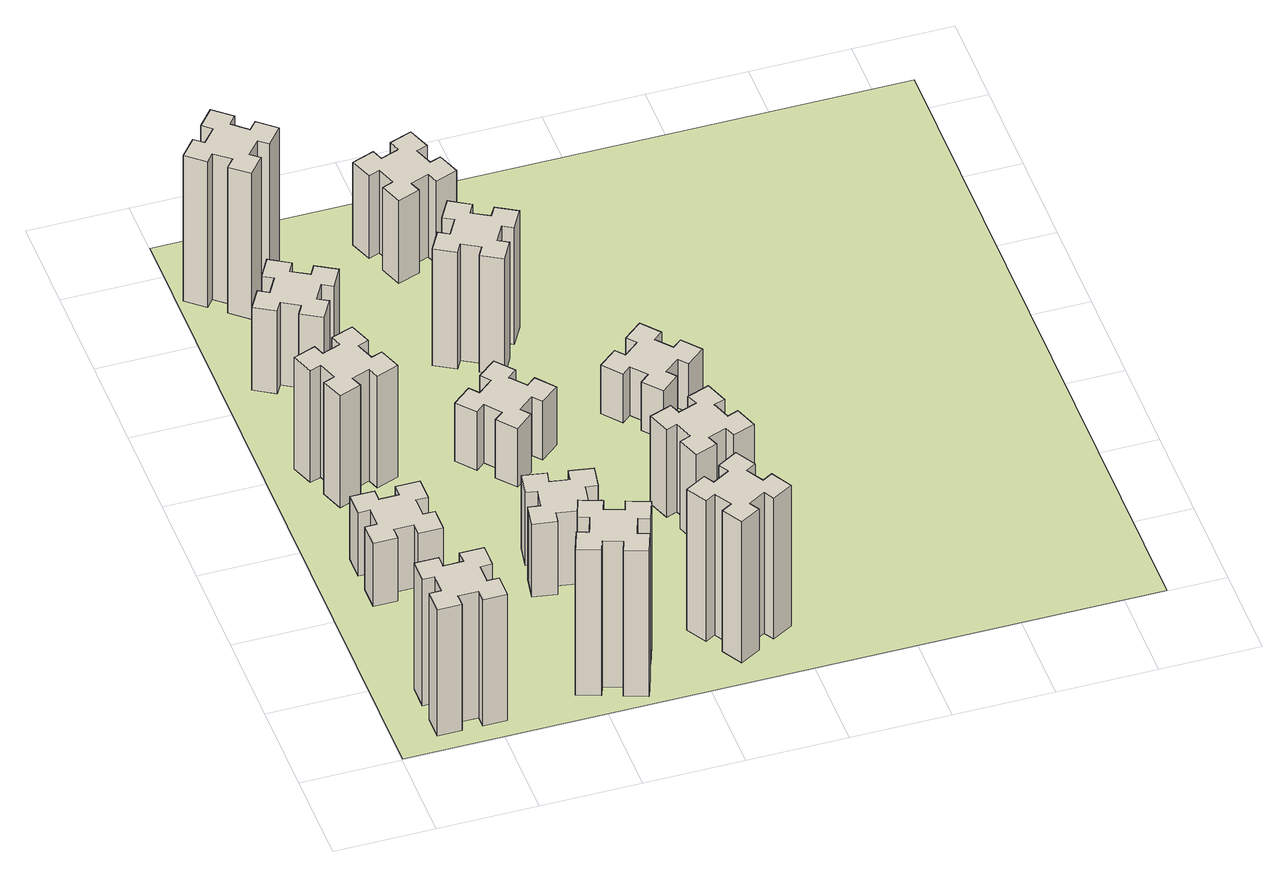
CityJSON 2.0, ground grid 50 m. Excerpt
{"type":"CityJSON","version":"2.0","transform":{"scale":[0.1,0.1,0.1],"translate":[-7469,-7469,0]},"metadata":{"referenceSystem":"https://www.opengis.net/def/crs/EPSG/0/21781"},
"CityObjects":{
"building1":{"type":"Building","attributes":{"class":"1000","function":"1000","usage":"1000","yearOfConstruction":2016,"roofType":"1000","measuredHeight":78,"storeysAboveGround":30,"storeysBelowGround":0},"geometry":[{"type":"Solid","lod":"1","boundaries":[[[[0,1,2,3,4,5,6,7,8,9,10,11,12,13,14,15,16,17,18,19]],[[17,16,20,21]],[[16,15,22,20]],[[15,14,23,22]],[[14,13,24,23]],[[13,12,25,24]],[[12,11,26,25]],[[11,10,27,26]],[[10,9,28,27]],[[9,8,29,28]],[[8,7,30,29]],[[7,6,31,30]],[[6,5,32,31]],[[5,4,33,32]],[[4,3,34,33]],[[3,2,35,34]],[[2,1,36,35]],[[1,0,37,36]],[[0,19,38,37]],[[19,18,39,38]],[[18,17,21,39]],[[24,25,26,27,28,29,30,31,32,33,34,35,36,37,38,39,21,20,22,23]]]]}]},
"building2":{"type":"Building","attributes":{"class":"1000","function":"1000","usage":"1000","yearOfConstruction":2016,"roofType":"1000","measuredHeight":39,"storeysAboveGround":30,"storeysBelowGround":0},"geometry":[{"type":"Solid","lod":"1","boundaries":[[[[40,41,42,43,44,45,46,47,48,49,50,51,52,53,54,55,56,57,58,59]],[[57,56,60,61]],[[56,55,62,60]],[[55,54,63,62]],[[54,53,64,63]],[[53,52,65,64]],[[52,51,66,65]],[[51,50,67,66]],[[50,49,68,67]],[[49,48,69,68]],[[48,47,70,69]],[[47,46,71,70]],[[46,45,72,71]],[[45,44,73,72]],[[44,43,74,73]],[[43,42,75,74]],[[42,41,76,75]],[[41,40,77,76]],[[40,59,78,77]],[[59,58,79,78]],[[58,57,61,79]],[[64,65,66,67,68,69,70,71,72,73,74,75,76,77,78,79,61,60,62,63]]]]}]},
"building3":{"type":"Building","attributes":{"class":"1000","function":"1000","usage":"1000","yearOfConstruction":2016,"roofType":"1000","measuredHeight":69,"storeysAboveGround":30,"storeysBelowGround":0},"geometry":[{"type":"Solid","lod":"1","boundaries":[[[[80,81,82,83,84,85,86,87,88,89,90,91,92,93,94,95,96,97,98,99]],[[97,96,100,101]],[[96,95,102,100]],[[95,94,103,102]],[[94,93,104,103]],[[93,92,105,104]],[[92,91,106,105]],[[91,90,107,106]],[[90,89,108,107]],[[89,88,109,108]],[[88,87,110,109]],[[87,86,111,110]],[[86,85,112,111]],[[85,84,113,112]],[[84,83,114,113]],[[83,82,115,114]],[[82,81,116,115]],[[81,80,117,116]],[[80,99,118,117]],[[99,98,119,118]],[[98,97,101,119]],[[104,105,106,107,108,109,110,111,112,113,114,115,116,117,118,119,101,100,102,103]]]]}]},
"building4":{"type":"Building","attributes":{"class":"1000","function":"1000","usage":"1000","yearOfConstruction":2016,"roofType":"1000","measuredHeight":51,"storeysAboveGround":30,"storeysBelowGround":0},"geometry":[{"type":"Solid","lod":"1","boundaries":[[[[120,121,122,123,124,125,126,127,128,129,130,131,132,133,134,135,136,137,138,139]],[[137,136,140,141]],[[136,135,142,140]],[[135,134,143,142]],[[134,133,144,143]],[[133,132,145,144]],[[132,131,146,145]],[[131,130,147,146]],[[130,129,148,147]],[[129,128,149,148]],[[128,127,150,149]],[[127,126,151,150]],[[126,125,152,151]],[[125,124,153,152]],[[124,123,154,153]],[[123,122,155,154]],[[122,121,156,155]],[[121,120,157,156]],[[120,139,158,157]],[[139,138,159,158]],[[138,137,141,159]],[[144,145,146,147,148,149,150,151,152,153,154,155,156,157,158,159,141,140,142,143]]]]}]},
"building5":{"type":"Building","attributes":{"class":"1000","function":"1000","usage":"1000","yearOfConstruction":2016,"roofType":"1000","measuredHeight":90,"storeysAboveGround":30,"storeysBelowGround":0},"geometry":[{"type":"Solid","lod":"1","boundaries":[[[[160,161,162,163,164,165,166,167,168,169,170,171,172,173,174,175,176,177,178,179]],[[177,176,180,181]],[[176,175,182,180]],[[175,174,183,182]],[[174,173,184,183]],[[173,172,185,184]],[[172,171,186,185]],[[171,170,187,186]],[[170,169,188,187]],[[169,168,189,188]],[[168,167,190,189]],[[167,166,191,190]],[[166,165,192,191]],[[165,164,193,192]],[[164,163,194,193]],[[163,162,195,194]],[[162,161,196,195]],[[161,160,197,196]],[[160,179,198,197]],[[179,178,199,198]],[[178,177,181,199]],[[184,185,186,187,188,189,190,191,192,193,194,195,196,197,198,199,181,180,182,183]]]]}]},
"building6":{"type":"Building","attributes":{"class":"1000","function":"1000","usage":"1000","yearOfConstruction":2016,"roofType":"1000","measuredHeight":90,"storeysAboveGround":30,"storeysBelowGround":0},"geometry":[{"type":"Solid","lod":"1","boundaries":[[[[200,201,202,203,204,205,206,207,208,209,210,211,212,213,214,215,216,217,218,219]],[[217,216,220,221]],[[216,215,222,220]],[[215,214,223,222]],[[214,213,224,223]],[[213,212,225,224]],[[212,211,226,225]],[[211,210,227,226]],[[210,209,228,227]],[[209,208,229,228]],[[208,207,230,229]],[[207,206,231,230]],[[206,205,232,231]],[[205,204,233,232]],[[204,203,234,233]],[[203,202,235,234]],[[202,201,236,235]],[[201,200,237,236]],[[200,219,238,237]],[[219,218,239,238]],[[218,217,221,239]],[[224,225,226,227,228,229,230,231,232,233,234,235,236,237,238,239,221,220,222,223]]]]}]},
"building7":{"type":"Building","attributes":{"class":"1000","function":"1000","usage":"1000","yearOfConstruction":2016,"roofType":"1000","measuredHeight":45,"storeysAboveGround":30,"storeysBelowGround":0},"geometry":[{"type":"Solid","lod":"1","boundaries":[[[[240,241,242,243,244,245,246,247,248,249,250,251,252,253,254,255,256,257,258,259]],[[257,256,260,261]],[[256,255,262,260]],[[255,254,263,262]],[[254,253,264,263]],[[253,252,265,264]],[[252,251,266,265]],[[251,250,267,266]],[[250,249,268,267]],[[249,248,269,268]],[[248,247,270,269]],[[247,246,271,270]],[[246,245,272,271]],[[245,244,273,272]],[[244,243,274,273]],[[243,242,275,274]],[[242,241,276,275]],[[241,240,277,276]],[[240,259,278,277]],[[259,258,279,278]],[[258,257,261,279]],[[264,265,266,267,268,269,270,271,272,273,274,275,276,277,278,279,261,260,262,263]]]]}]},
"building8":{"type":"Building","attributes":{"class":"1000","function":"1000","usage":"1000","yearOfConstruction":2016,"roofType":"1000","measuredHeight":36,"storeysAboveGround":30,"storeysBelowGround":0},"geometry":[{"type":"Solid","lod":"1","boundaries":[[[[280,281,282,283,284,285,286,287,288,289,290,291,292,293,294,295,296,297,298,299]],[[297,296,300,301]],[[296,295,302,300]],[[295,294,303,302]],[[294,293,304,303]],[[293,292,305,304]],[[292,291,306,305]],[[291,290,307,306]],[[290,289,308,307]],[[289,288,309,308]],[[288,287,310,309]],[[287,286,311,310]],[[286,285,312,311]],[[285,284,313,312]],[[284,283,314,313]],[[283,282,315,314]],[[282,281,316,315]],[[281,280,317,316]],[[280,299,318,317]],[[299,298,319,318]],[[298,297,301,319]],[[304,305,306,307,308,309,310,311,312,313,314,315,316,317,318,319,301,300,302,303]]]]}]},
"building9":{"type":"Building","attributes":{"class":"1000","function":"1000","usage":"1000","yearOfConstruction":2016,"roofType":"1000","measuredHeight":87,"storeysAboveGround":30,"storeysBelowGround":0},"geometry":[{"type":"Solid","lod":"1","boundaries":[[[[320,321,322,323,324,325,326,327,328,329,330,331,332,333,334,335,336,337,338,339]],[[337,336,340,341]],[[336,335,342,340]],[[335,334,343,342]],[[334,333,344,343]],[[333,332,345,344]],[[332,331,346,345]],[[331,330,347,346]],[[330,329,348,347]],[[329,328,349,348]],[[328,327,350,349]],[[327,326,351,350]],[[326,325,352,351]],[[325,324,353,352]],[[324,323,354,353]],[[323,322,355,354]],[[322,321,356,355]],[[321,320,357,356]],[[320,339,358,357]],[[339,338,359,358]],[[338,337,341,359]],[[344,345,346,347,348,349,350,351,352,353,354,355,356,357,358,359,341,340,342,343]]]]}]},
"building10":{"type":"Building","attributes":{"class":"1000","function":"1000","usage":"1000","yearOfConstruction":2016,"roofType":"1000","measuredHeight":72,"storeysAboveGround":30,"storeysBelowGround":0},"geometry":[{"type":"Solid","lod":"1","boundaries":[[[[360,361,362,363,364,365,366,367,368,369,370,371,372,373,374,375,376,377,378,379]],[[377,376,380,381]],[[376,375,382,380]],[[375,374,383,382]],[[374,373,384,383]],[[373,372,385,384]],[[372,371,386,385]],[[371,370,387,386]],[[370,369,388,387]],[[369,368,389,388]],[[368,367,390,389]],[[367,366,391,390]],[[366,365,392,391]],[[365,364,393,392]],[[364,363,394,393]],[[363,362,395,394]],[[362,361,396,395]],[[361,360,397,396]],[[360,379,398,397]],[[379,378,399,398]],[[378,377,381,399]],[[384,385,386,387,388,389,390,391,392,393,394,395,396,397,398,399,381,380,382,383]]]]}]},
"building11":{"type":"Building","attributes":{"class":"1000","function":"1000","usage":"1000","yearOfConstruction":2016,"roofType":"1000","measuredHeight":51,"storeysAboveGround":30,"storeysBelowGround":0},"geometry":[{"type":"Solid","lod":"1","boundaries":[[[[400,401,402,403,404,405,406,407,408,409,410,411,412,413,414,415,416,417,418,419]],[[417,416,420,421]],[[416,415,422,420]],[[415,414,423,422]],[[414,413,424,423]],[[413,412,425,424]],[[412,411,426,425]],[[411,410,427,426]],[[410,409,428,427]],[[409,408,429,428]],[[408,407,430,429]],[[407,406,431,430]],[[406,405,432,431]],[[405,404,433,432]],[[404,403,434,433]],[[403,402,435,434]],[[402,401,436,435]],[[401,400,437,436]],[[400,419,438,437]],[[419,418,439,438]],[[418,417,421,439]],[[424,425,426,427,428,429,430,431,432,433,434,435,436,437,438,439,421,420,422,423]]]]}]},
"building12":{"type":"Building","attributes":{"class":"1000","function":"1000","usage":"1000","yearOfConstruction":2016,"roofType":"1000","measuredHeight":54,"storeysAboveGround":30,"storeysBelowGround":0},"geometry":[{"type":"Solid","lod":"1","boundaries":[[[[440,441,442,443,444,445,446,447,448,449,450,451,452,453,454,455,456,457,458,459]],[[457,456,460,461]],[[456,455,462,460]],[[455,454,463,462]],[[454,453,464,463]],[[453,452,465,464]],[[452,451,466,465]],[[451,450,467,466]],[[450,449,468,467]],[[449,448,469,468]],[[448,447,470,469]],[[447,446,471,470]],[[446,445,472,471]],[[445,444,473,472]],[[444,443,474,473]],[[443,442,475,474]],[[442,441,476,475]],[[441,440,477,476]],[[440,459,478,477]],[[459,458,479,478]],[[458,457,461,479]],[[464,465,466,467,468,469,470,471,472,473,474,475,476,477,478,479,461,460,462,463]]]]}]},
"building13":{"type":"Building","attributes":{"class":"1000","function":"1000","usage":"1000","yearOfConstruction":2016,"roofType":"1000","measuredHeight":30,"storeysAboveGround":30,"storeysBelowGround":0},"geometry":[{"type":"Solid","lod":"1","boundaries":[[[[480,481,482,483,484,485,486,487,488,489,490,491,492,493,494,495,496,497,498,499]],[[497,496,500,501]],[[496,495,502,500]],[[495,494,503,502]],[[494,493,504,503]],[[493,492,505,504]],[[492,491,506,505]],[[491,490,507,506]],[[490,489,508,507]],[[489,488,509,508]],[[488,487,510,509]],[[487,486,511,510]],[[486,485,512,511]],[[485,484,513,512]],[[484,483,514,513]],[[483,482,515,514]],[[482,481,516,515]],[[481,480,517,516]],[[480,499,518,517]],[[499,498,519,518]],[[498,497,501,519]],[[504,505,506,507,508,509,510,511,512,513,514,515,516,517,518,519,501,500,502,503]]]]}]},
"landuse1":{"type":"LandUse","attributes":{"name":"plot1","function":"1010"},"geometry":[{"type":"MultiSurface","lod":"1","boundaries":[[[520,521,522,523]]]}]}
},
"vertices":[
[265,325,0],[265,225,0],[205,225,0],[205,105,0],[325,105,0],[325,165,0],[425,165,0],[425,105,0],[545,105,0],[545,225,0],[485,225,0],[485,325,0],[545,325,0],[545,445,0],[425,445,0],[425,385,0],[325,385,0],[325,445,0],[205,445,0],[205,325,0],[325,385,780],[325,445,780],[425,385,780],[425,445,780],[545,445,780],[545,325,780],[485,325,780],[485,225,780],[545,225,780],[545,105,780],[425,105,780],[425,165,780],[325,165,780],[325,105,780],[205,105,780],[205,225,780],[265,225,780],[265,325,780],[205,325,780],[205,445,780],
[485,1165,0],[485,1265,0],[545,1265,0],[545,1385,0],[425,1385,0],[425,1325,0],[325,1325,0],[325,1385,0],[205,1385,0],[205,1265,0],[265,1265,0],[265,1165,0],[205,1165,0],[205,1045,0],[325,1045,0],[325,1105,0],[425,1105,0],[425,1045,0],[545,1045,0],[545,1165,0],[425,1105,390],[425,1045,390],[325,1105,390],[325,1045,390],[205,1045,390],[205,1165,390],[265,1165,390],[265,1265,390],[205,1265,390],[205,1385,390],[325,1385,390],[325,1325,390],[425,1325,390],[425,1385,390],[545,1385,390],[545,1265,390],[485,1265,390],[485,1165,390],[545,1165,390],[545,1045,390],
[366,1835,0],[460,1869,0],[480,1813,0],[593,1854,0],[552,1967,0],[496,1946,0],[462,2040,0],[518,2060,0],[477,2173,0],[364,2132,0],[385,2076,0],[291,2042,0],[270,2098,0],[157,2057,0],[199,1944,0],[255,1965,0],[289,1871,0],[233,1850,0],[274,1737,0],[387,1779,0],[289,1871,690],[233,1850,690],[255,1965,690],[199,1944,690],[157,2057,690],[270,2098,690],[291,2042,690],[385,2076,690],[364,2132,690],[477,2173,690],[518,2060,690],[462,2040,690],[496,1946,690],[552,1967,690],[593,1854,690],[480,1813,690],[460,1869,690],[366,1835,690],[387,1779,690],[274,1737,690],
[446,2597,0],[496,2684,0],[548,2654,0],[608,2758,0],[504,2818,0],[474,2766,0],[387,2816,0],[417,2868,0],[313,2928,0],[253,2824,0],[305,2794,0],[255,2707,0],[203,2737,0],[143,2633,0],[247,2573,0],[277,2625,0],[364,2575,0],[334,2523,0],[438,2463,0],[498,2567,0],[364,2575,510],[334,2523,510],[277,2625,510],[247,2573,510],[143,2633,510],[203,2737,510],[255,2707,510],[305,2794,510],[253,2824,510],[313,2928,510],[417,2868,510],[387,2816,510],[474,2766,510],[504,2818,510],[608,2758,510],[548,2654,510],[496,2684,510],[446,2597,510],[498,2567,510],[438,2463,510],
[1029,360,0],[995,266,0],[939,287,0],[897,174,0],[1010,133,0],[1031,189,0],[1125,155,0],[1104,99,0],[1217,57,0],[1258,170,0],[1202,191,0],[1236,285,0],[1292,264,0],[1333,377,0],[1220,418,0],[1200,362,0],[1106,396,0],[1127,452,0],[1014,493,0],[973,380,0],[1106,396,900],[1127,452,900],[1200,362,900],[1220,418,900],[1333,377,900],[1292,264,900],[1236,285,900],[1202,191,900],[1258,170,900],[1217,57,900],[1104,99,900],[1125,155,900],[1031,189,900],[1010,133,900],[897,174,900],[939,287,900],[995,266,900],[1029,360,900],[973,380,900],[1014,493,900],
[384,3387,0],[308,3452,0],[346,3498,0],[254,3575,0],[177,3483,0],[223,3444,0],[159,3368,0],[113,3406,0],[36,3314,0],[128,3237,0],[166,3283,0],[243,3219,0],[204,3173,0],[296,3096,0],[373,3188,0],[327,3226,0],[392,3303,0],[438,3264,0],[515,3356,0],[423,3433,0],[392,3303,900],[438,3264,900],[327,3226,900],[373,3188,900],[296,3096,900],[204,3173,900],[243,3219,900],[166,3283,900],[128,3237,900],[36,3314,900],[113,3406,900],[159,3368,900],[223,3444,900],[177,3483,900],[254,3575,900],[346,3498,900],[308,3452,900],[384,3387,900],[423,3433,900],[515,3356,900],
[1047,916,0],[1145,898,0],[1135,839,0],[1253,818,0],[1274,937,0],[1215,947,0],[1232,1045,0],[1291,1035,0],[1312,1153,0],[1194,1174,0],[1184,1115,0],[1085,1132,0],[1096,1191,0],[977,1212,0],[957,1094,0],[1016,1084,0],[998,985,0],[939,996,0],[918,877,0],[1037,857,0],[998,985,450],[939,996,450],[1016,1084,450],[957,1094,450],[977,1212,450],[1096,1191,450],[1085,1132,450],[1184,1115,450],[1194,1174,450],[1312,1153,450],[1291,1035,450],[1232,1045,450],[1215,947,450],[1274,937,450],[1253,818,450],[1135,839,450],[1145,898,450],[1047,916,450],[1037,857,450],[918,877,450],
[1083,1972,0],[1006,1907,0],[968,1953,0],[876,1876,0],[953,1784,0],[999,1823,0],[1063,1746,0],[1017,1708,0],[1094,1616,0],[1186,1693,0],[1148,1739,0],[1224,1803,0],[1263,1757,0],[1355,1834,0],[1278,1926,0],[1232,1888,0],[1167,1964,0],[1213,2003,0],[1136,2095,0],[1044,2018,0],[1167,1964,360],[1213,2003,360],[1232,1888,360],[1278,1926,360],[1355,1834,360],[1263,1757,360],[1224,1803,360],[1148,1739,360],[1186,1693,360],[1094,1616,360],[1017,1708,360],[1063,1746,360],[999,1823,360],[953,1784,360],[876,1876,360],[968,1953,360],[1006,1907,360],[1083,1972,360],[1044,2018,360],[1136,2095,360],
[1744,496,0],[1657,446,0],[1627,498,0],[1523,438,0],[1583,334,0],[1635,364,0],[1685,277,0],[1633,247,0],[1693,143,0],[1797,203,0],[1767,255,0],[1854,305,0],[1884,253,0],[1988,313,0],[1928,417,0],[1876,387,0],[1826,474,0],[1878,504,0],[1818,608,0],[1714,548,0],[1826,474,870],[1878,504,870],[1876,387,870],[1928,417,870],[1988,313,870],[1884,253,870],[1854,305,870],[1767,255,870],[1797,203,870],[1693,143,870],[1633,247,870],[1685,277,870],[1635,364,870],[1583,334,870],[1523,438,870],[1627,498,870],[1657,446,870],[1744,496,870],[1714,548,870],[1818,608,870],
[1314,2666,0],[1227,2716,0],[1257,2768,0],[1153,2828,0],[1093,2724,0],[1145,2694,0],[1095,2607,0],[1043,2637,0],[983,2533,0],[1087,2473,0],[1117,2525,0],[1204,2475,0],[1174,2423,0],[1278,2363,0],[1338,2467,0],[1286,2497,0],[1336,2584,0],[1388,2554,0],[1448,2658,0],[1344,2718,0],[1336,2584,720],[1388,2554,720],[1286,2497,720],[1338,2467,720],[1278,2363,720],[1174,2423,720],[1204,2475,720],[1117,2525,720],[1087,2473,720],[983,2533,720],[1043,2637,720],[1095,2607,720],[1145,2694,720],[1093,2724,720],[1153,2828,720],[1257,2768,720],[1227,2716,720],[1314,2666,720],[1344,2718,720],[1448,2658,720],
[1125,3456,0],[1031,3422,0],[1010,3478,0],[897,3437,0],[939,3324,0],[995,3345,0],[1029,3251,0],[973,3230,0],[1014,3117,0],[1127,3159,0],[1106,3215,0],[1200,3249,0],[1220,3193,0],[1333,3234,0],[1292,3347,0],[1236,3326,0],[1202,3420,0],[1258,3440,0],[1217,3553,0],[1104,3512,0],[1202,3420,510],[1258,3440,510],[1236,3326,510],[1292,3347,510],[1333,3234,510],[1220,3193,510],[1200,3249,510],[1106,3215,510],[1127,3159,510],[1014,3117,510],[973,3230,510],[1029,3251,510],[995,3345,510],[939,3324,510],[897,3437,510],[1010,3478,510],[1031,3422,510],[1125,3456,510],[1104,3512,510],[1217,3553,510],
[1865,1336,0],[1771,1302,0],[1750,1358,0],[1637,1317,0],[1679,1204,0],[1735,1225,0],[1769,1131,0],[1713,1110,0],[1754,997,0],[1867,1039,0],[1846,1095,0],[1940,1129,0],[1960,1073,0],[2073,1114,0],[2032,1227,0],[1976,1206,0],[1942,1300,0],[1998,1320,0],[1957,1433,0],[1844,1392,0],[1942,1300,540],[1998,1320,540],[1976,1206,540],[2032,1227,540],[2073,1114,540],[1960,1073,540],[1940,1129,540],[1846,1095,540],[1867,1039,540],[1754,997,540],[1713,1110,540],[1769,1131,540],[1735,1225,540],[1679,1204,540],[1637,1317,540],[1750,1358,540],[1771,1302,540],[1865,1336,540],[1844,1392,540],[1957,1433,540],
[1972,1988,0],[1907,2064,0],[1953,2103,0],[1876,2195,0],[1784,2118,0],[1823,2072,0],[1746,2007,0],[1708,2053,0],[1616,1976,0],[1693,1884,0],[1739,1923,0],[1803,1846,0],[1757,1808,0],[1834,1716,0],[1926,1793,0],[1888,1839,0],[1964,1903,0],[2003,1857,0],[2095,1934,0],[2018,2026,0],[1964,1903,300],[2003,1857,300],[1888,1839,300],[1926,1793,300],[1834,1716,300],[1757,1808,300],[1803,1846,300],[1739,1923,300],[1693,1884,300],[1616,1976,300],[1708,2053,300],[1746,2007,300],[1823,2072,300],[1784,2118,300],[1876,2195,300],[1953,2103,300],[1907,2064,300],[1972,1988,300],[2018,2026,300],[2095,1934,300],
[5,3705,0],[3705,3705,0],[3705,5,0],[5,5,0]
]}
